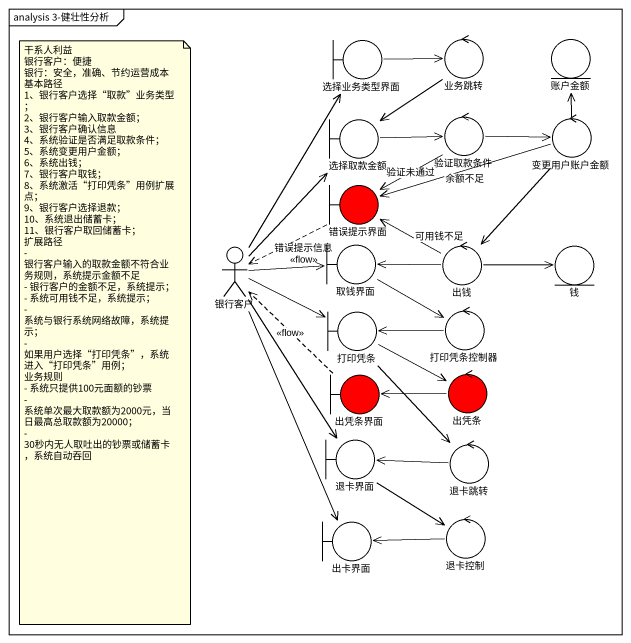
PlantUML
@startuml
mainframe analysis 3-健壮性分析
boundary 选择业务类型界面
control 业务跳转
entity 账户金额
boundary 选择取款金额
control 验证取款条件
control 变更用户账户金额
boundary 错误提示界面 #FF0000
actor 银行客户
boundary 取钱界面
control 出钱
entity 钱
boundary 打印凭条
control 打印凭条控制器
boundary 出凭条界面 #FF0000
control 出凭条 #FF0000
boundary 退卡界面
control 退卡跳转
boundary 出卡界面
control 退卡控制
选择业务类型界面 -right-> 业务跳转
业务跳转 --> 选择取款金额
选择取款金额 -right-> 验证取款条件
验证取款条件 -right-> 变更用户账户金额
验证取款条件 --> 错误提示界面 : 验证未通过
变更用户账户金额 -up-> 账户金额
变更用户账户金额 -left-> 错误提示界面 : 余额不足
变更用户账户金额 --> 出钱
错误提示界面 ..> 银行客户 : 错误提示信息\n<<flow>>
银行客户 -up-> 选择业务类型界面
银行客户 -up-> 选择取款金额
银行客户 -right-> 取钱界面
银行客户 -right-> 打印凭条
银行客户 --> 退卡界面
银行客户 --> 出卡界面
取钱界面 --> 打印凭条控制器
出钱 -left-> 错误提示界面 : 可用钱不足
出钱 -left-> 取钱界面
出钱 -right-> 钱
打印凭条 -right-> 出凭条
打印凭条 --> 退卡跳转
打印凭条控制器 -left-> 打印凭条
出凭条界面 .up.> 银行客户 : <<flow>>
出凭条 -left-> 出凭条界面
退卡界面 --> 退卡控制
退卡跳转 -left-> 退卡界面
退卡控制 -left-> 出卡界面
note as N1
  干系人利益
  银行客户：便捷
  银行：安全，准确、节约运营成本
  基本路径
  1、银行客户选择“取款”业务类型；
  2、银行客户输入取款金额；
  3、银行客户确认信息
  4、系统验证是否满足取款条件；
  5、系统变更用户金额；
  6、系统出钱；
  7、银行客户取钱；
  8、系统激活“打印凭条”用例扩展点；
  9、银行客户选择退款；
  10、系统退出储蓄卡；
  11、银行客户取回储蓄卡；
  扩展路径
  - 银行客户输入的取款金额不符合业务规则，系统提示金额不足
  - 银行客户的金额不足，系统提示；
  - 系统可用钱不足，系统提示；
  - 系统与银行系统网络故障，系统提示；
  - 如果用户选择“打印凭条”，系统进入“打印凭条”用例；
  业务规则
  - 系统只提供100元面额的钞票
  - 系统单次最大取款额为2000元，当日最高总取款额为20000；
  - 30秒内无人取吐出的钞票或储蓄卡，系统自动吞回
end note
@enduml
